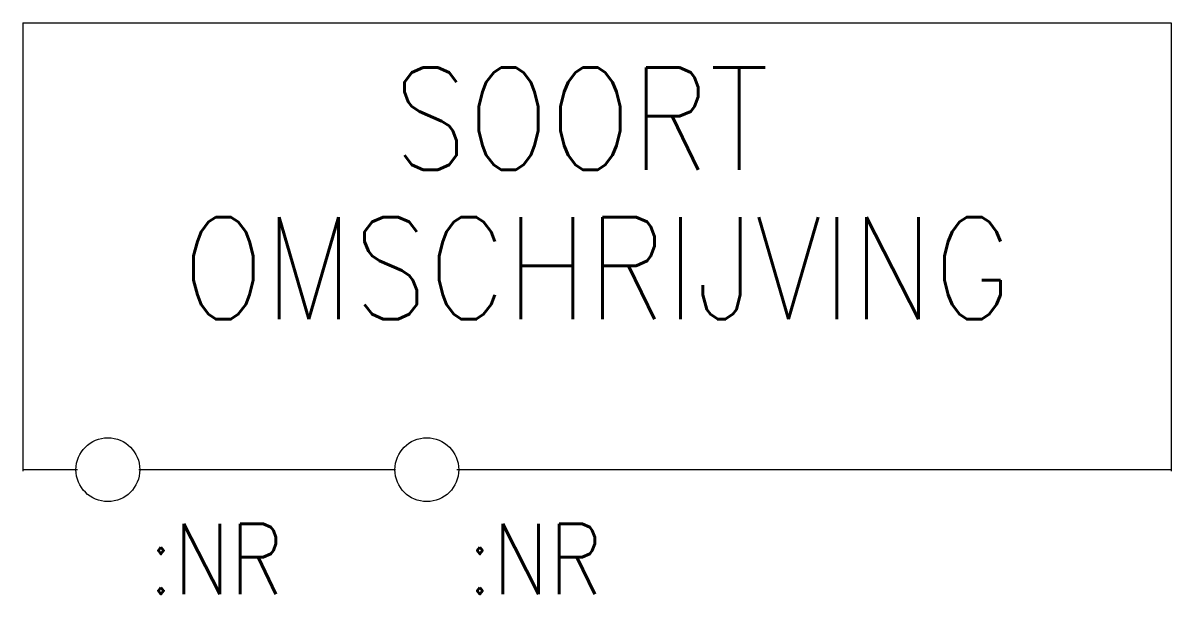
# Model space of a CAD drawing. Extents: x 258 to 294, y 80 to 189.
# Drawn here: x 257.5 to 293.5, y 171.1 to 189 of the extents above.
import ezdxf
from ezdxf.enums import TextEntityAlignment as Align

# ---------------------------------------------------------------- set-up
doc = ezdxf.new("R2010")
doc.units = 0
doc.header["$LTSCALE"] = 6
doc.layers.add('1', color=7, linetype='CONTINUOUS')
doc.styles.get("Standard").update_dxf_attribs({"font": 'simplex', "width": 0.85})

msp = doc.modelspace()

# ---------------------------------------------------------------- linework, layer by layer
at = {"layer": '1', "color": 0}
for p, q in [((257.5, 189), (257.5, 174.954)), ((257.5, 189), (293.5, 189)), ((257.5, 189), (293.5, 189)), ((257.5, 189), (257.5, 177)), ((293.5, 189), (293.5, 174.954)), ((293.5, 189), (293.5, 177)), ((257.5, 175), (259.215, 175)), ((261.138, 175), (269.18, 175)), ((271.104, 175), (293.5, 175))]:
    msp.add_line(p, q, dxfattribs=at)
for centre in [(260.163, 174.998), (270.163, 174.998)]:
    msp.add_circle(centre, 1, dxfattribs=at)

# ---------------------------------------------------------------- texts
at = {"layer": '1', "color": 0, "width": 0.85}
msp.add_attdef('SOORT', text='', height=3.2, dxfattribs=at).set_placement((275, 186), align=Align.MIDDLE)
msp.add_attdef('OMSCHRIJVING', text='', height=3.2, dxfattribs=at).set_placement((275.5, 179.716), align=Align.CENTER)
for p in [(261.426, 171.102), (271.426, 171.102)]:
    msp.add_attdef(':NR', p, '', height=2.2, dxfattribs=at)

doc.saveas('drawing.dxf')
